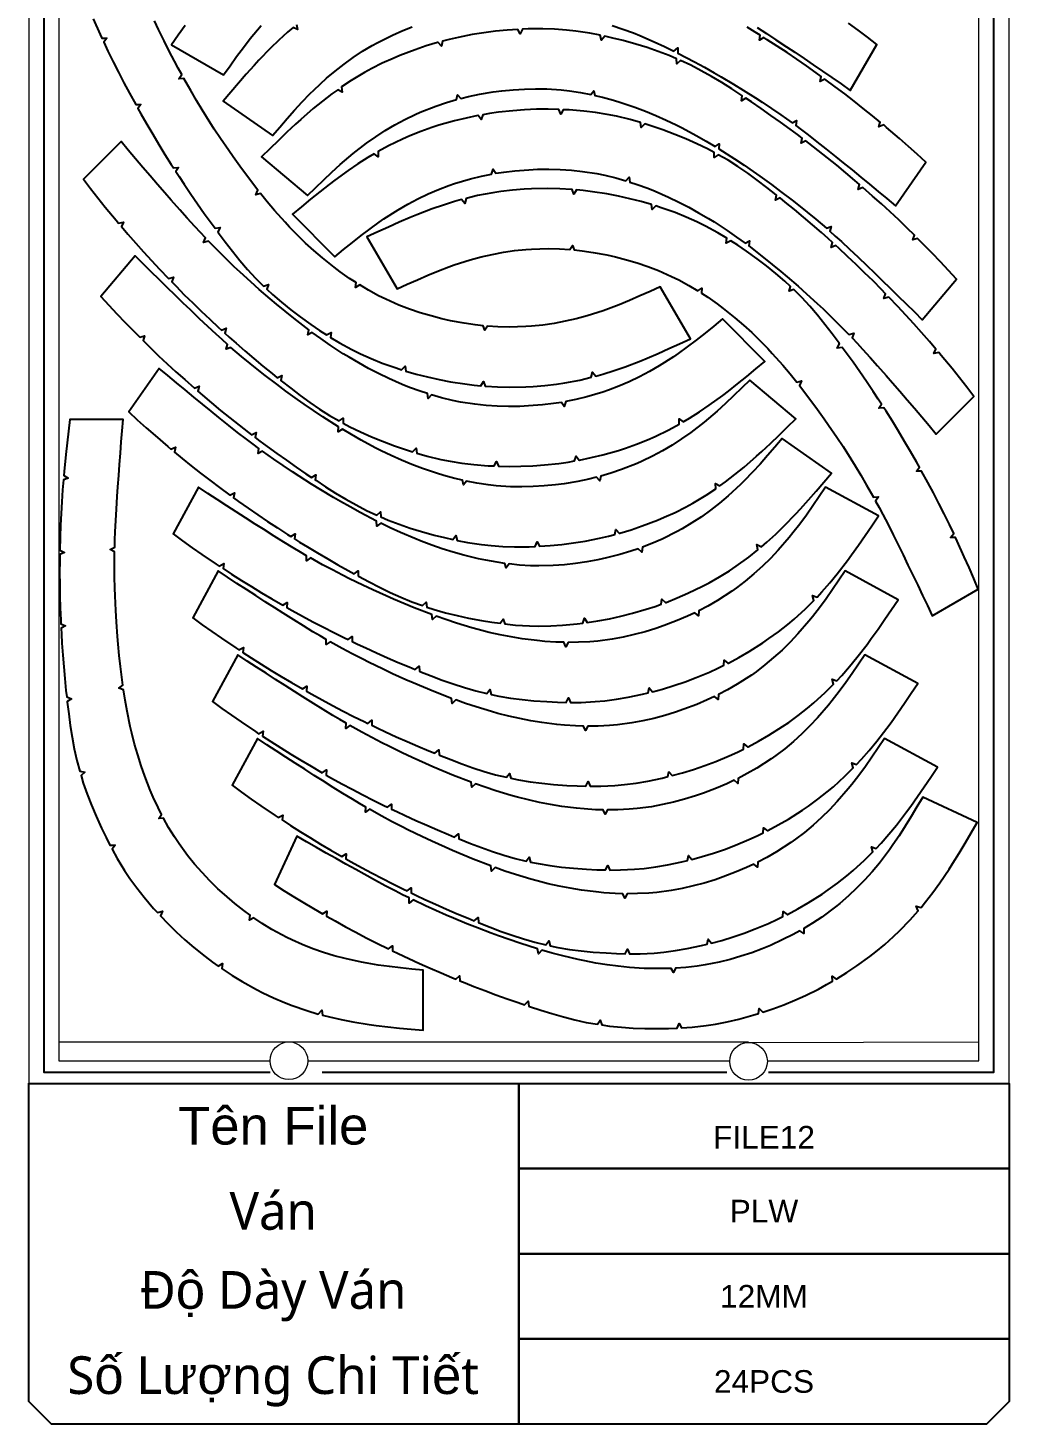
# Model space of a CAD drawing. Header units: millimetres. Extents: x -10628 to 24720, y -21829 to 4032.
# Drawn here: x 23419 to 24720, y -11150 to -9298 of the extents above; entities that cross this region are included whole.
import ezdxf
from ezdxf.enums import TextEntityAlignment as Align
from ezdxf.lldxf.tags import DXFTag

# ---------------------------------------------------------------- set-up
doc = ezdxf.new("R2010")
doc.units = ezdxf.units.MM
doc.layers.add('layer chu', color=7, linetype='Continuous', lineweight=9)
doc.layers.add('layer khung van cnc', color=7, linetype='Continuous', lineweight=25, true_color=0xfbf59b)
doc.layers.add('layer mau', color=7, linetype='Continuous')
doc.styles.add('Text Dim', font='arial.ttf')
tags = doc.linetypes.add('DATTRANHVAKEPVAN', pattern='A,32.156035,-1.521322,["DAT TRÁNH VA CHẠM KẸP VÁN",Text Dim,S=2.23494,R=0,X=0,Y=-0.877209],-47.8264', length=81.503757).pattern_tags.tags
tags[6] = DXFTag(74, 10)
tags = doc.linetypes.add('KVVIENMAY', pattern='A,46.311228,-10.280676,["KV VIỀN MÁY",Text Dim,S=10.028098,R=0,X=0,Y=-4.346144],-100.988212', length=157.580116).pattern_tags.tags
tags[6] = DXFTag(74, 10)

# ---------------------------------------------------------------- blocks, each defined once
blk = doc.blocks.new('khung van cnc')
at = {"color": 2, "linetype": 'DATTRANHVAKEPVAN', "lineweight": 5}
for p, q in [((-1453, -44.4), (-1148, -44.4)), ((-1148, -44.4), (-538.7, -44.4)), ((-539.1, -45.3), (-233, -44.4))]:
    blk.add_line(p, q, dxfattribs=at)
at = {"color": 250, "lineweight": 5}
blk.add_line((-1494.1, -99.4), (-193, -99.4), dxfattribs=at)
at = {"lineweight": 5}
blk.add_lwpolyline([(-193, -99.4), (-193, 2370.6), (-223, 2400.6), (-1463, 2400.6), (-1493, 2370.6), (-1493, -99.4)], close=True, dxfattribs=at)
at = {"color": 1, "linetype": 'KVVIENMAY'}
for points in [[(-511.9, -84.4), (-213, -84.4), (-213, 2370.6), (-228, 2385.6), (-1458, 2385.6), (-1473, 2370.6), (-1473, -84.4), (-1172.8, -84.4)], [(-1104, -84.4), (-567.2, -84.4)]]:
    blk.add_lwpolyline(points, dxfattribs=at)
at = {"lineweight": 5}
for points in [[(-513.5, -69.4), (-233, -69.4), (-233, 2370.6), (-1453, 2370.6), (-1453, -69.4), (-1173, -69.4)], [(-1123, -69.4), (-563.5, -69.4)]]:
    blk.add_lwpolyline(points, dxfattribs=at)
blk.add_lwpolyline([(-843, -551.3), (-1463, -551.3), (-1493, -521.3), (-1493, -99.4), (-843, -99.4)], close=True)
for centre in [(-1148, -69.4), (-538.5, -70.2)]:
    blk.add_circle(centre, 25, dxfattribs=at)
at = {"layer": 'layer mau'}
for points in [[(-843, -99.4), (-193, -99.4), (-193, -212.4), (-843, -212.4)], [(-843, -212.4), (-193, -212.4), (-193, -325.3), (-843, -325.3)], [(-843, -325.3), (-193, -325.3), (-193, -438.3), (-843, -438.3)], [(-843, -438.3), (-193, -438.3), (-193, -521.2), (-223, -551.2), (-843, -551.2)]]:
    blk.add_lwpolyline(points, close=True, dxfattribs=at)
at = {"color": 254, "lineweight": 5, "char_height": 50, "width": 647.53, "attachment_point": 5}
for s, insert in [('{\\fArial|b0|i0|c163|p34;Tên File}', (-1168.8, -155.9)), ('{\\fYu Gothic UI Semilight|b0|i0|c128|p34;Ván}', (-1168.8, -268.9)), ('{\\fYu Gothic UI Semilight|b0|i0|c128|p34;Đ\\fArial|b0|i0|c163|p34;ộ\\fYu Gothic UI Semilight|b0|i0|c128|p34; Dày Ván}', (-1168.8, -381.8)), ('{\\fYu Gothic UI Semilight|b0|i0|c128|p34;S\\fArial|b0|i0|c163|p34;ố\\fYu Gothic UI Semilight|b0|i0|c128|p34; L\\fArial|b0|i0|c163|p34;ượ\\fYu Gothic UI Semilight|b0|i0|c128|p34;ng Chi Ti\\fArial|b0|i0|c163|p34;ế\\fYu Gothic UI Semilight|b0|i0|c128|p34;t}', (-1168.8, -494.8))]:
    blk.add_mtext(s, dxfattribs=dict(at, insert=insert))
at = {"layer": 'layer mau'}
for tag, p in [('ÁGF', (-518, -155.9)), ('TENFILE', (-518, -268.9)), ('TENFILE', (-518, -381.8)), ('TENFILE', (-518, -494.8))]:
    blk.add_attdef(tag, text='', height=30, dxfattribs=at).set_placement(p, align=Align.MIDDLE_CENTER)

msp = doc.modelspace()

# ---------------------------------------------------------------- linework, layer by layer
for points in [[(23505.44, -9286.383), (23514.744, -9306.956), (23516.924, -9311.638), (23523.668, -9311.874), (23519.478, -9317.071), (23525.167, -9329.008), (23532.066, -9343.065), (23539.123, -9357.046), (23546.331, -9370.951), (23553.687, -9384.78), (23561.959, -9399.859), (23568.704, -9399.659), (23564.863, -9405.11), (23568.822, -9412.212), (23576.598, -9425.812), (23584.513, -9439.33), (23592.567, -9452.764), (23600.761, -9466.11), (23609.096, -9479.365), (23611.978, -9483.829), (23618.694, -9483.17), (23615.232, -9488.869), (23619.448, -9495.4), (23626.187, -9505.591), (23634.942, -9518.561), (23643.833, -9531.442), (23652.857, -9544.237), (23662.013, -9556.952), (23667.227, -9564.05), (23673.891, -9562.988), (23670.779, -9568.885), (23671.244, -9569.519), (23680.717, -9582.144), (23690.327, -9594.554), (23700.189, -9606.748), (23710.367, -9618.654), (23720.924, -9630.2), (23731.459, -9640.703), (23737.829, -9638.475), (23735.813, -9644.832), (23743.379, -9651.97), (23755.244, -9662.195), (23767.464, -9672.026), (23779.983, -9681.5), (23794.065, -9691.573), (23805.71, -9699.506), (23815.097, -9705.503), (23820.945, -9702.135), (23820.14, -9708.754), (23832.314, -9716.062), (23848.66, -9724.963), (23860.048, -9730.545), (23874.36, -9736.906), (23888.918, -9742.724), (23907.17, -9749.222), (23914.501, -9751.532), (23919.28, -9746.765), (23920.214, -9753.368), (23933.658, -9757.294), (23948.842, -9761.221), (23964.138, -9764.663), (23979.534, -9767.609), (23998.406, -9770.508), (24010.572, -9771.96), (24019.433, -9772.75), (24023.043, -9767.048), (24025.409, -9773.283), (24026.185, -9773.352), (24041.837, -9774.222), (24057.511, -9774.575), (24079.217, -9774.213), (24088.849, -9773.735), (24104.472, -9772.519), (24120.032, -9770.718), (24130.774, -9769.103), (24150.86, -9765.225), (24166.053, -9761.579), (24167.81, -9754.768), (24172.055, -9759.911), (24181.216, -9757.364), (24196.199, -9752.669), (24211.043, -9747.533), (24231.563, -9739.699), (24240.285, -9736.134), (24254.694, -9729.984), (24269.001, -9723.625), (24283.24, -9717.125), (24297.445, -9710.556), (24257.577, -9641.503), (24243.976, -9647.684), (24230.341, -9653.781), (24216.635, -9659.707), (24202.823, -9665.376), (24188.871, -9670.705), (24181.684, -9673.265), (24160.435, -9680.028), (24145.966, -9683.934), (24131.36, -9687.299), (24116.639, -9690.092), (24101.827, -9692.286), (24086.946, -9693.85), (24079.394, -9694.394), (24057.069, -9695.008), (24042.116, -9694.622), (24028.559, -9693.717), (24024.964, -9699.27), (24022.712, -9693.151), (24012.285, -9692.043), (23997.45, -9689.9), (23979.415, -9686.552), (23968.046, -9684.027), (23953.526, -9680.314), (23939.166, -9676.065), (23924.997, -9671.263), (23911.048, -9665.892), (23893.611, -9658.183), (23883.926, -9653.377), (23870.794, -9646.243), (23858.918, -9639.148), (23853.397, -9642.445), (23854.073, -9636.045), (23845.415, -9630.409), (23833.174, -9621.794), (23824.974, -9615.661), (23809.605, -9603.368), (23798.275, -9593.615), (23787.242, -9583.53), (23776.504, -9573.136), (23766.057, -9562.452), (23759.96, -9555.949), (23746.011, -9540.307), (23736.378, -9528.895), (23727.604, -9518.068), (23721.161, -9519.593), (23723.858, -9513.408), (23708.775, -9493.616), (23699.945, -9481.574), (23691.279, -9469.414), (23685.267, -9460.787), (23674.392, -9444.785), (23666.17, -9432.322), (23655.729, -9415.991), (23650.198, -9407.088), (23642.462, -9394.314), (23634.901, -9381.436), (23625.877, -9365.513), (23619.214, -9365.78), (23623.044, -9360.224), (23618.422, -9351.803), (23613.341, -9342.174), (23606.517, -9328.895), (23599.821, -9315.549), (23592.326, -9300.354), (23586.652, -9288.746)], [(23627.396, -9295.132), (23618.314, -9307.88), (23609.297, -9320.671), (23678.351, -9360.539), (23687.038, -9348.386), (23695.798, -9336.288), (23704.705, -9324.303), (23713.831, -9312.487), (23723.25, -9300.897), (23728.194, -9295.086)], [(23775.325, -9293.561), (23776.611, -9300.477), (23770.59, -9297.61), (23763.363, -9303.79), (23751.768, -9314.376), (23740.486, -9325.305), (23725.199, -9341.077), (23718.802, -9347.994), (23708.341, -9359.657), (23698.062, -9371.467), (23687.904, -9383.375), (23677.806, -9395.332), (23743.123, -9441.067), (23752.836, -9429.717), (23762.617, -9418.429), (23772.535, -9407.266), (23782.656, -9396.29), (23793.049, -9385.564), (23798.481, -9380.207), (23814.881, -9365.098), (23826.344, -9355.442), (23838.16, -9346.22), (23850.32, -9337.467), (23862.818, -9329.219), (23875.643, -9321.512), (23882.258, -9317.828), (23902.232, -9307.837), (23915.947, -9301.867), (23928.616, -9296.957)], [(24193.89, -9294.836), (24208.015, -9299.718), (24221.999, -9304.986), (24230.272, -9308.303), (24249.526, -9316.584), (24263.078, -9322.856), (24275.606, -9328.961), (24280.801, -9324.855), (24280.971, -9331.601), (24303.005, -9343.165), (24316.097, -9350.346), (24329.09, -9357.704), (24338.185, -9362.983), (24354.804, -9372.889), (24367.523, -9380.71), (24383.887, -9391.098), (24392.662, -9396.829), (24405.072, -9405.137), (24417.368, -9413.613), (24432.275, -9424.231), (24438.201, -9421.173), (24437.078, -9427.827), (24444.826, -9433.505), (24453.5, -9440.085), (24465.297, -9449.236), (24477.005, -9458.502), (24490.22, -9469.106), (24500.268, -9477.228), (24511.856, -9486.642), (24523.424, -9496.081), (24534.976, -9505.54), (24546.515, -9515.014), (24558.045, -9524.498), (24569.31, -9534.15), (24609.785, -9476.347), (24598.357, -9465.762), (24586.641, -9455.373), (24574.869, -9445.048), (24557.743, -9430.335), (24553.788, -9427.012), (24547.576, -9429.648), (24549.178, -9423.167), (24538.977, -9414.754), (24526.783, -9404.929), (24514.48, -9395.24), (24502.07, -9385.685), (24489.559, -9376.26), (24475.689, -9366.089), (24469.661, -9369.122), (24470.838, -9362.558), (24464.248, -9357.794), (24451.453, -9348.755), (24438.567, -9339.848), (24425.59, -9331.077), (24412.523, -9322.445), (24399.368, -9313.954), (24394.87, -9311.126), (24389.061, -9314.562), (24389.79, -9307.933), (24383.209, -9303.797), (24372.795, -9297.408)], [(24385.939, -9297.648), (24398.489, -9305.736), (24410.96, -9313.945), (24425.049, -9323.358), (24435.766, -9330.573), (24448.131, -9338.942), (24460.478, -9347.337), (24472.81, -9355.753), (24485.131, -9364.185), (24497.444, -9372.627), (24509.507, -9381.261), (24544.789, -9320.15), (24532.483, -9310.602), (24519.906, -9301.274), (24507.279, -9292.014)]]:
    msp.add_lwpolyline(points)
for points in [[(23977.384, -9313.627), (23968.787, -9315.916), (23967.345, -9322.508), (23962.989, -9317.46), (23962.236, -9317.66), (23947.23, -9322.195), (23932.381, -9327.224), (23912.108, -9334.988), (23903.22, -9338.732), (23888.955, -9345.219), (23874.95, -9352.232), (23865.408, -9357.423), (23847.86, -9367.938), (23834.83, -9376.56), (23835.508, -9383.562), (23829.761, -9380.181), (23822.023, -9385.707), (23809.549, -9395.243), (23797.357, -9405.147), (23780.754, -9419.527), (23773.778, -9425.86), (23762.341, -9436.567), (23751.072, -9447.436), (23739.914, -9458.413), (23728.813, -9469.445), (23789.894, -9520.698), (23800.56, -9510.237), (23811.288, -9499.845), (23822.141, -9489.589), (23833.18, -9479.537), (23844.469, -9469.758), (23850.346, -9464.894), (23868.001, -9451.272), (23880.262, -9442.652), (23892.836, -9434.495), (23905.714, -9426.836), (23918.882, -9419.708), (23932.33, -9413.148), (23939.241, -9410.055), (23960.01, -9401.842), (23974.193, -9397.09), (23987.242, -9393.304), (23988.721, -9386.856), (23992.93, -9391.836), (24003.107, -9389.311), (24017.781, -9386.251), (24035.873, -9383.229), (24047.421, -9381.713), (24062.335, -9380.236), (24077.281, -9379.318), (24092.238, -9378.984), (24107.184, -9379.26), (24126.205, -9380.54), (24136.95, -9381.744), (24151.73, -9383.957), (24165.316, -9386.562), (24169.377, -9381.575), (24170.931, -9387.82), (24180.994, -9390.155), (24195.443, -9394.064), (24205.246, -9397.023), (24223.892, -9403.318), (24237.875, -9408.607), (24251.692, -9414.31), (24265.338, -9420.406), (24278.809, -9426.871), (24286.762, -9430.897), (24305.22, -9440.825), (24318.174, -9448.254), (24330.122, -9455.427), (24335.655, -9451.79), (24335.237, -9458.526), (24356.179, -9471.965), (24368.595, -9480.261), (24380.898, -9488.723), (24389.498, -9494.774), (24405.19, -9506.091), (24417.179, -9514.991), (24432.575, -9526.766), (24440.818, -9533.24), (24452.457, -9542.597), (24463.967, -9552.113), (24477.892, -9563.989), (24484.062, -9561.46), (24482.363, -9567.991), (24489.586, -9574.323), (24497.654, -9581.633), (24508.609, -9591.778), (24519.465, -9602.028), (24531.705, -9613.744), (24541.007, -9622.711), (24551.731, -9633.1), (24562.432, -9643.511), (24573.115, -9653.941), (24583.785, -9664.384), (24594.445, -9674.837), (24604.825, -9685.434), (24650.184, -9631.378), (24639.722, -9619.838), (24628.956, -9608.467), (24618.129, -9597.156), (24602.35, -9581.006), (24598.7, -9577.351), (24592.282, -9579.436), (24594.443, -9573.119), (24585.013, -9563.848), (24573.723, -9552.998), (24562.31, -9542.274), (24550.781, -9531.673), (24539.139, -9521.194), (24526.208, -9509.853), (24519.939, -9512.349), (24521.683, -9505.913), (24515.534, -9500.593), (24503.575, -9490.473), (24491.514, -9480.476), (24479.351, -9470.608), (24467.086, -9460.869), (24454.721, -9451.264), (24450.487, -9448.055), (24444.401, -9450.972), (24445.704, -9444.432), (24439.509, -9439.737), (24429.691, -9432.465), (24417.028, -9423.272), (24404.268, -9414.209), (24391.411, -9405.272), (24378.459, -9396.455), (24371.132, -9391.568), (24365.233, -9394.846), (24366.141, -9388.239), (24365.486, -9387.803), (24352.267, -9379.179), (24338.992, -9370.805), (24325.554, -9362.719), (24311.918, -9355.012), (24298.049, -9347.773), (24284.557, -9341.507), (24279.333, -9345.779), (24279.053, -9339.116), (24269.502, -9334.996), (24254.855, -9329.446), (24240.01, -9324.387), (24225.005, -9319.766), (24208.327, -9315.117), (24194.672, -9311.646), (24183.8, -9309.221), (24179.457, -9314.386), (24177.949, -9307.89), (24164.009, -9305.187), (24145.605, -9302.413), (24132.995, -9301.063), (24117.37, -9299.981), (24101.7, -9299.493), (24082.327, -9299.629), (24074.648, -9299.966), (24071.787, -9306.079), (24068.652, -9300.194), (24054.676, -9301.103), (24039.064, -9302.606), (24023.513, -9304.603), (24008.038, -9307.1), (23989.312, -9310.831)], [(24030.896, -9411.839), (24022.133, -9413.37), (24020.122, -9419.811), (24016.222, -9414.402), (24015.455, -9414.536), (24000.111, -9417.746), (23984.88, -9421.462), (23964.008, -9427.43), (23954.827, -9430.384), (23940.051, -9435.603), (23925.488, -9441.369), (23915.53, -9445.709), (23897.132, -9454.654), (23883.4, -9462.108), (23883.466, -9469.142), (23878.035, -9465.273), (23869.845, -9470.104), (23856.587, -9478.517), (23843.579, -9487.32), (23825.785, -9500.198), (23818.284, -9505.899), (23805.957, -9515.569), (23793.784, -9525.414), (23781.712, -9535.377), (23769.691, -9545.399), (23826.073, -9601.781), (23837.61, -9592.29), (23849.203, -9582.872), (23860.908, -9573.601), (23872.782, -9564.55), (23884.88, -9555.792), (23891.159, -9551.458), (23909.934, -9539.427), (23922.899, -9531.908), (23936.136, -9524.878), (23949.632, -9518.37), (23963.372, -9512.418), (23977.341, -9507.055), (23984.495, -9504.575), (24005.9, -9498.204), (24020.444, -9494.706), (24033.773, -9492.071), (24035.808, -9485.777), (24039.567, -9491.105), (24049.926, -9489.476), (24064.81, -9487.707), (24083.097, -9486.273), (24094.733, -9485.77), (24109.719, -9485.598), (24124.689, -9485.986), (24139.618, -9486.957), (24154.482, -9488.535), (24173.32, -9491.468), (24183.919, -9493.603), (24198.45, -9497.096), (24211.757, -9500.876), (24216.237, -9496.261), (24217.241, -9502.619), (24227.062, -9505.821), (24241.115, -9510.975), (24250.624, -9514.777), (24268.65, -9522.673), (24282.119, -9529.161), (24295.386, -9536.046), (24308.448, -9543.308), (24321.305, -9550.923), (24328.876, -9555.627), (24346.399, -9567.126), (24358.657, -9575.656), (24369.934, -9583.843), (24375.763, -9580.702), (24374.759, -9587.375), (24394.451, -9602.589), (24406.096, -9611.935), (24417.615, -9621.437), (24425.655, -9628.215), (24440.301, -9640.856), (24451.468, -9650.767), (24465.78, -9663.839), (24473.427, -9671.007), (24484.206, -9681.343), (24494.842, -9691.826), (24507.68, -9704.871), (24514.047, -9702.889), (24511.785, -9709.246), (24518.429, -9716.184), (24525.829, -9724.17), (24535.858, -9735.231), (24545.779, -9746.388), (24556.952, -9759.126), (24565.436, -9768.87), (24575.214, -9780.153), (24584.967, -9791.458), (24594.701, -9802.779), (24604.419, -9814.112), (24614.128, -9825.454), (24623.545, -9836.916), (24673.442, -9787.019), (24664.027, -9774.611), (24654.292, -9762.345), (24644.493, -9750.133), (24630.181, -9732.669), (24626.864, -9728.71), (24620.288, -9730.228), (24622.991, -9724.123), (24614.406, -9714.066), (24604.104, -9702.274), (24593.669, -9690.596), (24583.108, -9679.03), (24572.423, -9667.576), (24560.53, -9655.151), (24554.067, -9657.091), (24556.366, -9650.832), (24550.704, -9644.996), (24539.673, -9633.872), (24528.529, -9622.863), (24517.272, -9611.971), (24505.903, -9601.201), (24494.422, -9590.555), (24490.483, -9586.989), (24484.166, -9589.364), (24486.035, -9582.963), (24480.272, -9577.746), (24471.126, -9569.646), (24459.312, -9559.384), (24447.39, -9549.243), (24435.361, -9539.22), (24423.227, -9529.308), (24416.354, -9523.801), (24410.192, -9526.552), (24411.671, -9520.049), (24411.058, -9519.558), (24398.64, -9509.815), (24386.146, -9500.315), (24373.464, -9491.089), (24360.551, -9482.223), (24347.366, -9473.802), (24334.471, -9466.385), (24328.894, -9470.185), (24329.197, -9463.523), (24320.041, -9458.586), (24305.933, -9451.781), (24291.585, -9445.447), (24277.041, -9439.536), (24260.832, -9433.451), (24247.531, -9428.803), (24236.911, -9425.439), (24232.134, -9430.206), (24231.199, -9423.604), (24217.548, -9419.697), (24199.455, -9415.329), (24187.01, -9412.885), (24171.54, -9410.445), (24155.972, -9408.593), (24136.66, -9407.04), (24128.981, -9406.707), (24125.598, -9412.547), (24122.988, -9406.411), (24108.986, -9406.099), (24093.303, -9406.236), (24077.637, -9406.869), (24062.003, -9408.009), (24043.023, -9410.093)], [(24135.179, -9874.105), (24143.943, -9872.574), (24145.954, -9866.133), (24149.853, -9871.542), (24150.62, -9871.408), (24165.965, -9868.198), (24181.195, -9864.482), (24202.068, -9858.515), (24211.248, -9855.56), (24226.024, -9850.341), (24240.588, -9844.575), (24250.546, -9840.235), (24268.943, -9831.29), (24282.675, -9823.836), (24282.61, -9816.802), (24288.041, -9820.671), (24296.231, -9815.84), (24309.488, -9807.428), (24322.497, -9798.624), (24340.29, -9785.746), (24347.792, -9780.045), (24360.118, -9770.376), (24372.292, -9760.53), (24384.364, -9750.567), (24396.384, -9740.545), (24340.002, -9684.163), (24328.465, -9693.654), (24316.872, -9703.072), (24305.167, -9712.343), (24293.294, -9721.395), (24281.196, -9730.153), (24274.917, -9734.486), (24256.142, -9746.518), (24243.177, -9754.036), (24229.939, -9761.066), (24216.443, -9767.574), (24202.704, -9773.527), (24188.735, -9778.89), (24181.58, -9781.369), (24160.175, -9787.74), (24145.631, -9791.238), (24132.303, -9793.873), (24130.267, -9800.167), (24126.508, -9794.839), (24116.15, -9796.468), (24101.265, -9798.237), (24082.978, -9799.671), (24071.343, -9800.174), (24056.357, -9800.346), (24041.387, -9799.958), (24026.458, -9798.987), (24011.593, -9797.41), (23992.756, -9794.476), (23982.157, -9792.341), (23967.626, -9788.848), (23954.319, -9785.069), (23949.839, -9789.683), (23948.835, -9783.326), (23939.013, -9780.123), (23924.96, -9774.969), (23915.452, -9771.167), (23897.426, -9763.272), (23883.957, -9756.783), (23870.69, -9749.898), (23857.627, -9742.637), (23844.771, -9735.021), (23837.199, -9730.318), (23819.676, -9718.819), (23807.419, -9710.289), (23796.141, -9702.102), (23790.313, -9705.242), (23791.317, -9698.569), (23771.625, -9683.356), (23759.979, -9674.01), (23748.461, -9664.507), (23740.421, -9657.73), (23725.775, -9645.088), (23714.607, -9635.178), (23700.296, -9622.105), (23692.649, -9614.937), (23681.87, -9604.601), (23671.233, -9594.118), (23658.396, -9581.074), (23652.029, -9583.056), (23654.291, -9576.698), (23647.647, -9569.76), (23640.247, -9561.774), (23630.218, -9550.714), (23620.296, -9539.556), (23609.124, -9526.818), (23600.639, -9517.075), (23590.861, -9505.791), (23581.108, -9494.486), (23571.375, -9483.165), (23561.656, -9471.832), (23551.947, -9460.49), (23542.53, -9449.028), (23492.633, -9498.925), (23502.049, -9511.333), (23511.783, -9523.599), (23521.583, -9535.811), (23535.894, -9553.275), (23539.212, -9557.234), (23545.787, -9555.716), (23543.084, -9561.821), (23551.67, -9571.878), (23561.972, -9583.671), (23572.406, -9595.349), (23582.968, -9606.914), (23593.652, -9618.368), (23605.545, -9630.793), (23612.008, -9628.853), (23609.709, -9635.113), (23615.372, -9640.948), (23626.403, -9652.072), (23637.547, -9663.082), (23648.803, -9673.973), (23660.173, -9684.743), (23671.654, -9695.39), (23675.593, -9698.955), (23681.909, -9696.58), (23680.041, -9702.982), (23685.804, -9708.198), (23694.95, -9716.298), (23706.763, -9726.561), (23718.685, -9736.701), (23730.714, -9746.725), (23742.849, -9756.636), (23749.722, -9762.143), (23755.884, -9759.393), (23754.404, -9765.895), (23755.018, -9766.387), (23767.436, -9776.129), (23779.93, -9785.629), (23792.612, -9794.855), (23805.525, -9803.721), (23818.71, -9812.142), (23831.605, -9819.56), (23837.181, -9815.759), (23836.879, -9822.421), (23846.034, -9827.358), (23860.142, -9834.164), (23874.49, -9840.497), (23889.035, -9846.408), (23905.244, -9852.493), (23918.545, -9857.142), (23929.165, -9860.505), (23933.941, -9855.738), (23934.877, -9862.34), (23948.528, -9866.248), (23966.621, -9870.615), (23979.065, -9873.059), (23994.536, -9875.499), (24010.104, -9877.351), (24029.415, -9878.904), (24037.094, -9879.237), (24040.477, -9873.397), (24043.088, -9879.533), (24057.09, -9879.846), (24072.772, -9879.708), (24088.439, -9879.075), (24104.072, -9877.936), (24123.052, -9875.851)], [(24155.503, -9513.984), (24146.642, -9513.194), (24143.033, -9518.896), (24140.666, -9512.662), (24139.89, -9512.593), (24124.238, -9511.722), (24108.565, -9511.369), (24086.859, -9511.731), (24077.227, -9512.209), (24061.603, -9513.426), (24046.044, -9515.226), (24035.302, -9516.841), (24015.216, -9520.719), (24000.023, -9524.365), (23998.265, -9531.177), (23994.021, -9526.034), (23984.859, -9528.58), (23969.876, -9533.275), (23955.033, -9538.412), (23934.512, -9546.246), (23925.791, -9549.811), (23911.382, -9555.96), (23897.075, -9562.32), (23882.836, -9568.819), (23868.631, -9575.388), (23908.499, -9644.442), (23922.099, -9638.26), (23935.735, -9632.163), (23949.441, -9626.238), (23963.252, -9620.568), (23977.205, -9615.239), (23984.391, -9612.679), (24005.641, -9605.917), (24020.11, -9602.01), (24034.716, -9598.646), (24049.436, -9595.852), (24064.248, -9593.659), (24079.129, -9592.094), (24086.682, -9591.551), (24109.006, -9590.936), (24123.96, -9591.322), (24137.516, -9592.227), (24141.112, -9586.674), (24143.363, -9592.793), (24153.791, -9593.901), (24168.626, -9596.044), (24186.661, -9599.392), (24198.03, -9601.918), (24212.55, -9605.631), (24226.909, -9609.88), (24241.079, -9614.681), (24255.028, -9620.052), (24272.465, -9627.762), (24282.15, -9632.567), (24295.281, -9639.702), (24307.157, -9646.797), (24312.679, -9643.499), (24312.003, -9649.9), (24320.661, -9655.535), (24332.901, -9664.151), (24341.101, -9670.284), (24356.47, -9682.576), (24367.801, -9692.329), (24378.833, -9702.414), (24389.571, -9712.809), (24400.019, -9723.492), (24406.115, -9729.995), (24420.065, -9745.637), (24429.697, -9757.049), (24438.471, -9767.876), (24444.914, -9766.351), (24442.217, -9772.537), (24457.3, -9792.329), (24466.13, -9804.37), (24474.797, -9816.53), (24480.809, -9825.158), (24491.684, -9841.159), (24499.906, -9853.622), (24510.346, -9869.953), (24515.877, -9878.856), (24523.614, -9891.63), (24531.175, -9904.508), (24540.199, -9920.431), (24546.862, -9920.165), (24543.031, -9925.72), (24547.654, -9934.141), (24552.734, -9943.77), (24559.559, -9957.05), (24566.255, -9970.395), (24573.75, -9985.591), (24579.423, -9997.198), (24585.947, -10010.628), (24592.443, -10024.071), (24598.914, -10037.526), (24605.368, -10050.989), (24611.811, -10064.457), (24617.94, -10077.966), (24679.052, -10042.683), (24673.168, -10028.261), (24666.94, -10013.894), (24660.635, -9999.561), (24651.331, -9978.988), (24649.152, -9974.306), (24642.407, -9974.07), (24646.598, -9968.873), (24640.908, -9956.936), (24634.009, -9942.879), (24626.953, -9928.898), (24619.745, -9914.993), (24612.389, -9901.164), (24604.117, -9886.085), (24597.372, -9886.286), (24601.213, -9880.835), (24597.253, -9873.732), (24589.478, -9860.132), (24581.563, -9846.614), (24573.508, -9833.18), (24565.314, -9819.834), (24556.98, -9806.579), (24554.098, -9802.116), (24547.382, -9802.775), (24550.843, -9797.075), (24546.627, -9790.545), (24539.889, -9780.354), (24531.134, -9767.383), (24522.243, -9754.503), (24513.218, -9741.707), (24504.063, -9728.993), (24498.849, -9721.895), (24492.185, -9722.957), (24495.297, -9717.059), (24494.831, -9716.425), (24485.358, -9703.8), (24475.749, -9691.39), (24465.887, -9679.196), (24455.709, -9667.29), (24445.152, -9655.744), (24434.616, -9645.242), (24428.246, -9647.469), (24430.263, -9641.113), (24422.697, -9633.974), (24410.831, -9623.749), (24398.611, -9613.918), (24386.092, -9604.444), (24372.01, -9594.371), (24360.366, -9586.439), (24350.978, -9580.441), (24345.131, -9583.809), (24345.936, -9577.19), (24333.761, -9569.883), (24317.415, -9560.981), (24306.027, -9555.399), (24291.715, -9549.039), (24277.157, -9543.221), (24258.906, -9536.722), (24251.574, -9534.413), (24246.795, -9539.179), (24245.862, -9532.576), (24232.418, -9528.65), (24217.234, -9524.724), (24201.938, -9521.281), (24186.542, -9518.335), (24167.669, -9515.436)], [(24188.692, -9972.317), (24197.289, -9970.028), (24198.73, -9963.436), (24203.087, -9968.485), (24203.839, -9968.284), (24218.845, -9963.749), (24233.694, -9958.72), (24253.967, -9950.956), (24262.855, -9947.212), (24277.12, -9940.726), (24291.126, -9933.712), (24300.667, -9928.521), (24318.216, -9918.006), (24331.245, -9909.384), (24330.567, -9902.382), (24336.315, -9905.763), (24344.053, -9900.237), (24356.527, -9890.701), (24368.718, -9880.797), (24385.322, -9866.417), (24392.298, -9860.084), (24403.735, -9849.377), (24415.004, -9838.508), (24426.161, -9827.531), (24437.263, -9816.5), (24376.181, -9765.246), (24365.515, -9775.707), (24354.787, -9786.099), (24343.935, -9796.355), (24332.895, -9806.407), (24321.607, -9816.186), (24315.729, -9821.05), (24298.074, -9834.672), (24285.814, -9843.292), (24273.239, -9851.449), (24260.362, -9859.109), (24247.193, -9866.236), (24233.745, -9872.796), (24226.834, -9875.889), (24206.066, -9884.102), (24191.882, -9888.854), (24178.834, -9892.641), (24177.354, -9899.088), (24173.146, -9894.108), (24162.968, -9896.634), (24148.295, -9899.694), (24130.203, -9902.715), (24118.655, -9904.231), (24103.741, -9905.708), (24088.794, -9906.627), (24073.837, -9906.961), (24058.892, -9906.684), (24039.87, -9905.404), (24029.126, -9904.201), (24014.346, -9901.988), (24000.76, -9899.382), (23996.699, -9904.37), (23995.145, -9898.124), (23985.082, -9895.789), (23970.633, -9891.88), (23960.829, -9888.921), (23942.183, -9882.627), (23928.2, -9877.337), (23914.384, -9871.634), (23900.738, -9865.539), (23887.267, -9859.073), (23879.314, -9855.047), (23860.856, -9845.119), (23847.901, -9837.69), (23835.953, -9830.517), (23830.42, -9834.154), (23830.839, -9827.419), (23809.896, -9813.979), (23797.48, -9805.684), (23785.178, -9797.221), (23776.577, -9791.17), (23760.885, -9779.853), (23748.897, -9770.954), (23733.5, -9759.178), (23725.258, -9752.704), (23713.619, -9743.347), (23702.109, -9733.831), (23688.184, -9721.955), (23682.014, -9724.484), (23683.713, -9717.953), (23676.489, -9711.621), (23668.421, -9704.311), (23657.467, -9694.166), (23646.61, -9683.916), (23634.37, -9672.2), (23625.069, -9663.233), (23614.345, -9652.845), (23603.643, -9642.433), (23592.96, -9632.004), (23582.291, -9621.56), (23571.631, -9611.108), (23561.25, -9600.51), (23515.892, -9654.566), (23526.353, -9666.106), (23537.12, -9677.477), (23547.946, -9688.789), (23563.725, -9704.939), (23567.375, -9708.593), (23573.793, -9706.508), (23571.633, -9712.825), (23581.062, -9722.096), (23592.353, -9732.946), (23603.765, -9743.67), (23615.295, -9754.271), (23626.937, -9764.75), (23639.867, -9776.091), (23646.137, -9773.595), (23644.392, -9780.031), (23650.542, -9785.352), (23662.5, -9795.472), (23674.561, -9805.468), (23686.724, -9815.337), (23698.989, -9825.075), (23711.354, -9834.68), (23715.589, -9837.889), (23721.674, -9834.973), (23720.371, -9841.512), (23726.567, -9846.207), (23736.384, -9853.479), (23749.047, -9862.673), (23761.807, -9871.735), (23774.664, -9880.672), (23787.616, -9889.489), (23794.943, -9894.376), (23800.842, -9891.099), (23799.935, -9897.705), (23800.589, -9898.141), (23813.809, -9906.765), (23827.083, -9915.14), (23840.521, -9923.225), (23854.157, -9930.932), (23868.027, -9938.172), (23881.519, -9944.437), (23886.743, -9940.165), (23887.022, -9946.828), (23896.573, -9950.948), (23911.221, -9956.498), (23926.066, -9961.557), (23941.07, -9966.178), (23957.748, -9970.827), (23971.403, -9974.299), (23982.276, -9976.724), (23986.619, -9971.559), (23988.127, -9978.054), (24002.066, -9980.757), (24020.471, -9983.531), (24033.081, -9984.881), (24048.705, -9985.963), (24064.375, -9986.451), (24083.749, -9986.316), (24091.428, -9985.978), (24094.289, -9979.865), (24097.424, -9985.75), (24111.4, -9984.841), (24127.011, -9983.338), (24142.562, -9981.341), (24158.037, -9978.844), (24176.763, -9975.113)], [(24250.561, -10065.491), (24258.925, -10062.462), (24259.787, -10055.769), (24264.567, -10060.419), (24265.299, -10060.153), (24279.853, -10054.328), (24294.207, -10048.023), (24313.726, -10038.522), (24322.254, -10034.018), (24335.899, -10026.313), (24349.24, -10018.106), (24358.293, -10012.102), (24374.858, -10000.098), (24387.087, -9990.373), (24385.801, -9983.457), (24391.822, -9986.325), (24399.048, -9980.145), (24410.644, -9969.558), (24421.926, -9958.629), (24437.212, -9942.857), (24443.61, -9935.94), (24454.07, -9924.277), (24464.349, -9912.467), (24474.507, -9900.559), (24484.605, -9888.602), (24419.289, -9842.867), (24409.576, -9854.218), (24399.794, -9865.506), (24389.877, -9876.669), (24379.755, -9887.644), (24369.362, -9898.37), (24363.931, -9903.728), (24347.53, -9918.837), (24336.068, -9928.492), (24324.252, -9937.714), (24312.091, -9946.467), (24299.594, -9954.715), (24286.769, -9962.422), (24280.154, -9966.106), (24260.18, -9976.098), (24246.465, -9982.068), (24233.796, -9986.977), (24232.884, -9993.529), (24228.257, -9988.935), (24218.339, -9992.338), (24203.988, -9996.665), (24186.228, -10001.252), (24174.856, -10003.768), (24160.128, -10006.539), (24145.318, -10008.757), (24130.447, -10010.394), (24115.535, -10011.421), (24096.474, -10011.803), (24085.665, -10011.541), (24070.748, -10010.625), (24056.987, -10009.213), (24053.376, -10014.536), (24051.284, -10008.449), (24041.056, -10007), (24026.321, -10004.365), (24016.297, -10002.272), (23997.173, -9997.627), (23982.782, -9993.576), (23968.522, -9989.099), (23954.396, -9984.216), (23940.413, -9978.949), (23932.139, -9975.632), (23912.886, -9967.35), (23899.333, -9961.078), (23886.806, -9954.974), (23881.611, -9959.079), (23881.441, -9952.333), (23859.406, -9940.77), (23846.315, -9933.588), (23833.322, -9926.23), (23824.227, -9920.952), (23807.608, -9911.045), (23794.889, -9903.225), (23778.525, -9892.836), (23769.75, -9887.105), (23757.339, -9878.798), (23745.044, -9870.321), (23730.137, -9859.704), (23724.211, -9862.761), (23725.334, -9856.107), (23717.586, -9850.429), (23708.912, -9843.849), (23697.115, -9834.698), (23685.406, -9825.433), (23672.192, -9814.829), (23662.144, -9806.706), (23650.555, -9797.292), (23638.987, -9787.853), (23627.436, -9778.394), (23615.897, -9768.92), (23604.366, -9759.437), (23593.102, -9749.784), (23552.627, -9807.588), (23564.055, -9818.172), (23575.771, -9828.561), (23587.542, -9838.886), (23604.669, -9853.6), (23608.623, -9856.922), (23614.835, -9854.286), (23613.234, -9860.767), (23623.435, -9869.181), (23635.629, -9879.005), (23647.932, -9888.694), (23660.342, -9898.249), (23672.853, -9907.674), (23686.722, -9917.845), (23692.751, -9914.812), (23691.573, -9921.376), (23698.163, -9926.14), (23710.958, -9935.179), (23723.845, -9944.086), (23736.822, -9952.857), (23749.888, -9961.49), (23763.044, -9969.981), (23767.542, -9972.808), (23773.35, -9969.372), (23772.622, -9976.001), (23779.203, -9980.138), (23789.617, -9986.526), (23803.033, -9994.581), (23816.535, -10002.498), (23830.121, -10010.28), (23843.792, -10017.934), (23851.517, -10022.164), (23857.108, -10018.385), (23856.78, -10025.045), (23857.47, -10025.423), (23871.391, -10032.862), (23885.345, -10040.048), (23899.436, -10046.931), (23913.692, -10053.42), (23928.14, -10059.423), (23942.127, -10064.489), (23946.959, -10059.778), (23947.817, -10066.391), (23957.691, -10069.664), (23972.767, -10073.916), (23987.997, -10077.662), (24003.346, -10080.957), (24020.366, -10084.135), (24034.272, -10086.403), (24045.314, -10087.871), (24049.191, -10082.347), (24051.259, -10088.687), (24065.381, -10090.164), (24083.957, -10091.324), (24096.637, -10091.57), (24112.296, -10091.286), (24127.949, -10090.406), (24147.237, -10088.583), (24154.857, -10087.577), (24157.174, -10081.238), (24160.811, -10086.828), (24174.655, -10084.704), (24190.075, -10081.846), (24205.393, -10078.502), (24220.592, -10074.665), (24238.921, -10069.316)], [(23663.825, -10537.312), (23671.104, -10542.426), (23677.081, -10539.293), (23676.013, -10545.876), (23676.65, -10546.324), (23689.77, -10554.904), (23703.167, -10563.046), (23722.146, -10573.585), (23730.727, -10577.987), (23744.866, -10584.746), (23759.241, -10590.966), (23769.351, -10594.939), (23788.685, -10601.623), (23803.665, -10606.062), (23808.593, -10601.042), (23809.698, -10607.618), (23818.905, -10609.993), (23834.228, -10613.419), (23849.651, -10616.392), (23871.339, -10619.868), (23880.675, -10621.141), (23896.229, -10623.02), (23911.798, -10624.666), (23927.379, -10626.157), (23942.966, -10627.571), (23942.966, -10547.835), (23928.097, -10546.388), (23913.24, -10544.85), (23898.407, -10543.129), (23883.611, -10541.133), (23868.864, -10538.772), (23861.36, -10537.396), (23839.576, -10532.627), (23825.092, -10528.776), (23810.761, -10524.387), (23796.616, -10519.446), (23782.691, -10513.939), (23769.022, -10507.854), (23762.21, -10504.548), (23742.569, -10493.918), (23729.812, -10486.107), (23718.524, -10478.545), (23712.634, -10481.556), (23713.743, -10475.131), (23705.267, -10468.958), (23693.49, -10459.685), (23679.546, -10447.768), (23670.962, -10439.896), (23660.245, -10429.42), (23649.933, -10418.561), (23640.063, -10407.318), (23630.668, -10395.692), (23619.422, -10380.297), (23613.438, -10371.293), (23605.632, -10358.548), (23598.895, -10346.466), (23592.464, -10346.561), (23596.25, -10341.356), (23591.57, -10332.146), (23585.277, -10318.565), (23581.242, -10309.153), (23574.079, -10290.824), (23569.143, -10276.712), (23564.63, -10262.462), (23560.528, -10248.091), (23556.822, -10233.615), (23554.794, -10224.935), (23550.535, -10204.414), (23547.899, -10189.715), (23545.714, -10175.951), (23539.371, -10174.051), (23544.8, -10170.042), (23541.633, -10145.36), (23540.007, -10130.517), (23538.582, -10115.653), (23537.689, -10105.175), (23536.272, -10085.88), (23535.383, -10070.976), (23534.507, -10051.612), (23534.168, -10041.137), (23533.855, -10026.206), (23533.746, -10011.272), (23533.893, -9992.971), (23527.989, -9989.87), (23534.084, -9986.974), (23534.291, -9977.37), (23534.706, -9966.491), (23535.435, -9951.578), (23536.309, -9936.673), (23537.416, -9919.766), (23538.307, -9906.876), (23539.371, -9891.984), (23540.468, -9877.094), (23541.591, -9862.206), (23542.733, -9847.32), (23543.888, -9832.435), (23545.333, -9817.671), (23474.768, -9817.671), (23472.652, -9833.103), (23470.863, -9848.659), (23469.156, -9864.224), (23466.927, -9886.692), (23466.474, -9891.837), (23472.196, -9895.414), (23465.969, -9897.819), (23464.928, -9911.002), (23463.874, -9926.625), (23462.995, -9942.261), (23462.285, -9957.907), (23461.741, -9973.561), (23461.364, -9990.756), (23467.306, -9993.955), (23461.255, -9996.755), (23461.132, -10004.886), (23461.066, -10020.552), (23461.162, -10036.217), (23461.42, -10051.878), (23461.843, -10067.533), (23462.434, -10083.179), (23462.698, -10088.485), (23468.843, -10091.273), (23462.996, -10094.478), (23463.382, -10102.242), (23464.122, -10114.437), (23465.219, -10130.047), (23466.478, -10145.647), (23467.896, -10161.24), (23469.468, -10176.83), (23470.434, -10185.583), (23476.736, -10187.996), (23471.092, -10191.547), (23471.179, -10192.329), (23473.07, -10207.999), (23475.187, -10223.551), (23477.631, -10239.042), (23480.492, -10254.442), (23483.862, -10269.72), (23487.735, -10284.083), (23494.365, -10285.339), (23489.441, -10289.836), (23492.423, -10299.801), (23497.587, -10314.589), (23503.254, -10329.213), (23509.359, -10343.677), (23516.518, -10359.441), (23522.636, -10372.133), (23527.767, -10382.021), (23534.515, -10382.028), (23530.508, -10387.358), (23537.398, -10399.774), (23547.103, -10415.656), (23554.175, -10426.183), (23563.389, -10438.848), (23573.088, -10451.165), (23585.645, -10465.919), (23590.839, -10471.585), (23597.361, -10469.847), (23594.868, -10476.032), (23604.548, -10486.154), (23615.734, -10497.146), (23627.26, -10507.776), (23639.12, -10518.025), (23654.015, -10529.972)], [(24333.978, -10147.495), (24341.951, -10143.548), (24342.058, -10136.801), (24347.328, -10140.887), (24348.026, -10140.541), (24361.836, -10133.123), (24375.394, -10125.251), (24393.727, -10113.624), (24401.697, -10108.194), (24414.394, -10099.009), (24426.732, -10089.36), (24435.056, -10082.381), (24450.173, -10068.598), (24461.236, -10057.565), (24459.184, -10050.836), (24465.488, -10053.012), (24471.977, -10046.062), (24482.314, -10034.243), (24492.302, -10022.12), (24505.727, -10004.736), (24511.31, -9997.146), (24520.399, -9984.385), (24529.291, -9971.499), (24538.052, -9958.528), (24546.748, -9945.516), (24476.722, -9907.381), (24468.34, -9919.748), (24459.884, -9932.06), (24451.279, -9944.263), (24442.45, -9956.302), (24433.323, -9968.124), (24428.526, -9974.057), (24413.919, -9990.907), (24403.61, -10001.785), (24392.901, -10012.272), (24381.797, -10022.331), (24370.301, -10031.926), (24358.42, -10041.02), (24352.258, -10045.422), (24333.529, -10057.587), (24320.568, -10065.055), (24308.529, -10071.352), (24308.356, -10077.964), (24303.244, -10073.917), (24293.769, -10078.409), (24279.993, -10084.316), (24262.858, -10090.862), (24251.84, -10094.636), (24237.514, -10099.039), (24223.045, -10102.9), (24208.451, -10106.191), (24193.747, -10108.882), (24174.849, -10111.396), (24164.079, -10112.345), (24149.154, -10113.104), (24135.321, -10113.243), (24132.329, -10118.936), (24129.568, -10113.122), (24119.242, -10112.827), (24104.305, -10111.858), (24094.109, -10110.901), (24074.586, -10108.425), (24059.832, -10106.011), (24045.16, -10103.159), (24030.577, -10099.888), (24016.091, -10096.219), (24007.499, -10093.849), (23987.439, -10087.775), (23973.269, -10083.06), (23960.137, -10078.397), (23955.434, -10083.058), (23954.51, -10076.373), (23931.32, -10067.35), (23917.507, -10061.679), (23903.771, -10055.822), (23894.142, -10051.595), (23876.519, -10043.611), (23863.005, -10037.263), (23845.58, -10028.772), (23836.219, -10024.059), (23822.956, -10017.194), (23809.789, -10010.147), (23793.787, -10001.265), (23788.24, -10004.967), (23788.612, -9998.229), (23780.277, -9993.454), (23770.921, -9987.887), (23758.173, -9980.114), (23745.501, -9972.218), (23731.182, -9963.16), (23720.289, -9956.213), (23707.719, -9948.156), (23695.167, -9940.071), (23682.629, -9931.965), (23670.102, -9923.842), (23657.582, -9915.709), (23645.307, -9907.379), (23611.559, -9969.35), (23624.099, -9978.589), (23636.905, -9987.601), (23649.758, -9996.543), (23668.425, -10009.246), (23672.726, -10012.105), (23678.604, -10008.79), (23677.738, -10015.41), (23688.817, -10022.629), (23702.034, -10031.026), (23715.345, -10039.277), (23728.746, -10047.383), (23742.234, -10055.348), (23757.155, -10063.902), (23762.806, -10060.213), (23762.371, -10066.867), (23769.453, -10070.864), (23783.179, -10078.414), (23796.982, -10085.822), (23810.859, -10093.085), (23824.81, -10100.2), (23838.833, -10107.165), (23843.62, -10109.471), (23849.007, -10105.407), (23849.025, -10112.075), (23856.028, -10115.449), (23867.092, -10120.632), (23881.325, -10127.134), (23895.628, -10133.489), (23910.001, -10139.702), (23924.443, -10145.777), (23932.593, -10149.115), (23937.726, -10144.734), (23938.145, -10151.389), (23938.873, -10151.687), (23953.539, -10157.521), (23968.21, -10163.099), (23982.983, -10168.362), (23997.876, -10173.214), (24012.905, -10177.562), (24027.371, -10181.03), (24031.645, -10175.808), (24033.239, -10182.283), (24043.417, -10184.43), (24058.874, -10186.967), (24074.427, -10188.984), (24090.05, -10190.541), (24107.318, -10191.793), (24121.39, -10192.49), (24132.528, -10192.713), (24135.761, -10186.79), (24138.526, -10192.858), (24152.725, -10192.745), (24171.314, -10191.818), (24183.942, -10190.643), (24199.471, -10188.607), (24214.927, -10185.981), (24233.889, -10182.009), (24241.349, -10180.157), (24242.942, -10173.598), (24247.181, -10178.746), (24260.7, -10175.086), (24275.704, -10170.519), (24290.551, -10165.481), (24305.225, -10159.967), (24322.84, -10152.599)], [(24360.078, -10258.611), (24368.051, -10254.664), (24368.158, -10247.917), (24373.428, -10252.002), (24374.126, -10251.657), (24387.936, -10244.238), (24401.494, -10236.367), (24419.826, -10224.74), (24427.796, -10219.31), (24440.494, -10210.125), (24452.832, -10200.476), (24461.156, -10193.497), (24476.273, -10179.714), (24487.336, -10168.681), (24485.284, -10161.952), (24491.587, -10164.127), (24498.077, -10157.177), (24508.414, -10145.359), (24518.401, -10133.236), (24531.827, -10115.851), (24537.41, -10108.261), (24546.498, -10095.501), (24555.39, -10082.614), (24564.152, -10069.644), (24572.847, -10056.632), (24502.822, -10018.497), (24494.44, -10030.863), (24485.984, -10043.175), (24477.378, -10055.378), (24468.549, -10067.418), (24459.422, -10079.24), (24454.625, -10085.172), (24440.019, -10102.022), (24429.71, -10112.9), (24419.001, -10123.387), (24407.896, -10133.447), (24396.401, -10143.042), (24384.519, -10152.136), (24378.358, -10156.538), (24359.629, -10168.703), (24346.668, -10176.17), (24334.628, -10182.467), (24334.456, -10189.08), (24329.344, -10185.033), (24319.868, -10189.525), (24306.092, -10195.431), (24288.957, -10201.978), (24277.939, -10205.752), (24263.613, -10210.154), (24249.145, -10214.016), (24234.551, -10217.307), (24219.847, -10219.998), (24200.949, -10222.511), (24190.179, -10223.461), (24175.253, -10224.22), (24161.42, -10224.358), (24158.428, -10230.051), (24155.667, -10224.237), (24145.341, -10223.943), (24130.404, -10222.974), (24120.209, -10222.016), (24100.685, -10219.541), (24085.932, -10217.127), (24071.259, -10214.274), (24056.676, -10211.004), (24042.191, -10207.335), (24033.598, -10204.965), (24013.538, -10198.891), (23999.369, -10194.176), (23986.236, -10189.512), (23981.534, -10194.173), (23980.61, -10187.489), (23957.419, -10178.465), (23943.606, -10172.794), (23929.871, -10166.937), (23920.242, -10162.71), (23902.619, -10154.727), (23889.104, -10148.379), (23871.68, -10139.888), (23862.318, -10135.175), (23849.056, -10128.31), (23835.889, -10121.263), (23819.886, -10112.381), (23814.34, -10116.083), (23814.711, -10109.345), (23806.377, -10104.57), (23797.02, -10099.003), (23784.273, -10091.23), (23771.6, -10083.333), (23757.282, -10074.275), (23746.388, -10067.329), (23733.818, -10059.271), (23721.266, -10051.187), (23708.728, -10043.08), (23696.201, -10034.958), (23683.681, -10026.825), (23671.407, -10018.494), (23637.658, -10080.466), (23650.199, -10089.705), (23663.005, -10098.716), (23675.858, -10107.659), (23694.524, -10120.362), (23698.826, -10123.221), (23704.703, -10119.906), (23703.838, -10126.526), (23714.917, -10133.744), (23728.133, -10142.142), (23741.444, -10150.392), (23754.846, -10158.499), (23768.333, -10166.463), (23783.254, -10175.018), (23788.905, -10171.329), (23788.47, -10177.983), (23795.552, -10181.979), (23809.279, -10189.529), (23823.081, -10196.938), (23836.959, -10204.201), (23850.91, -10211.316), (23864.933, -10218.281), (23869.719, -10220.587), (23875.106, -10216.523), (23875.125, -10223.191), (23882.128, -10226.565), (23893.191, -10231.747), (23907.425, -10238.25), (23921.728, -10244.605), (23936.1, -10250.817), (23950.542, -10256.893), (23958.692, -10260.231), (23963.825, -10255.85), (23964.245, -10262.505), (23964.972, -10262.803), (23979.639, -10268.636), (23994.309, -10274.215), (24009.083, -10279.478), (24023.976, -10284.33), (24039.004, -10288.678), (24053.471, -10292.146), (24057.745, -10286.924), (24059.338, -10293.399), (24069.517, -10295.545), (24084.973, -10298.083), (24100.527, -10300.1), (24116.149, -10301.656), (24133.418, -10302.909), (24147.49, -10303.606), (24158.627, -10303.829), (24161.861, -10297.906), (24164.626, -10303.974), (24178.824, -10303.861), (24197.414, -10302.934), (24210.041, -10301.758), (24225.57, -10299.723), (24241.026, -10297.096), (24259.989, -10293.125), (24267.449, -10291.273), (24269.042, -10284.714), (24273.281, -10289.861), (24286.8, -10286.201), (24301.803, -10281.635), (24316.651, -10276.596), (24331.324, -10271.082), (24348.94, -10263.715)], [(24386.177, -10369.726), (24394.15, -10365.78), (24394.257, -10359.032), (24399.527, -10363.118), (24400.225, -10362.773), (24414.035, -10355.354), (24427.593, -10347.482), (24445.926, -10335.856), (24453.896, -10330.425), (24466.593, -10321.241), (24478.931, -10311.591), (24487.255, -10304.612), (24502.372, -10290.829), (24513.435, -10279.796), (24511.383, -10273.068), (24517.687, -10275.243), (24524.176, -10268.293), (24534.513, -10256.475), (24544.501, -10244.351), (24557.926, -10226.967), (24563.509, -10219.377), (24572.598, -10206.617), (24581.49, -10193.73), (24590.251, -10180.76), (24598.947, -10167.748), (24528.921, -10129.613), (24520.539, -10141.979), (24512.083, -10154.291), (24503.478, -10166.494), (24494.649, -10178.534), (24485.522, -10190.356), (24480.725, -10196.288), (24466.118, -10213.138), (24455.809, -10224.016), (24445.1, -10234.503), (24433.996, -10244.562), (24422.5, -10254.157), (24410.619, -10263.252), (24404.458, -10267.653), (24385.728, -10279.818), (24372.767, -10287.286), (24360.728, -10293.583), (24360.555, -10300.196), (24355.443, -10296.148), (24345.968, -10300.64), (24332.192, -10306.547), (24315.057, -10313.094), (24304.039, -10316.867), (24289.713, -10321.27), (24275.244, -10325.132), (24260.65, -10328.423), (24245.946, -10331.113), (24227.048, -10333.627), (24216.278, -10334.576), (24201.353, -10335.336), (24187.52, -10335.474), (24184.528, -10341.167), (24181.767, -10335.353), (24171.441, -10335.059), (24156.504, -10334.09), (24146.308, -10333.132), (24126.785, -10330.657), (24112.031, -10328.243), (24097.359, -10325.39), (24082.776, -10322.119), (24068.29, -10318.451), (24059.698, -10316.081), (24039.638, -10310.007), (24025.468, -10305.292), (24012.336, -10300.628), (24007.633, -10305.289), (24006.709, -10298.605), (23983.519, -10289.581), (23969.706, -10283.91), (23955.97, -10278.053), (23946.341, -10273.826), (23928.718, -10265.843), (23915.204, -10259.495), (23897.78, -10251.004), (23888.418, -10246.291), (23875.155, -10239.425), (23861.988, -10232.379), (23845.986, -10223.497), (23840.439, -10227.199), (23840.811, -10220.461), (23832.476, -10215.686), (23823.12, -10210.118), (23810.372, -10202.345), (23797.7, -10194.449), (23783.381, -10185.391), (23772.488, -10178.445), (23759.918, -10170.387), (23747.366, -10162.302), (23734.828, -10154.196), (23722.301, -10146.074), (23709.781, -10137.941), (23697.506, -10129.61), (23663.758, -10191.581), (23676.298, -10200.82), (23689.104, -10209.832), (23701.957, -10218.775), (23720.624, -10231.478), (23724.925, -10234.337), (23730.803, -10231.022), (23729.937, -10237.641), (23741.016, -10244.86), (23754.233, -10253.258), (23767.544, -10261.508), (23780.945, -10269.614), (23794.433, -10277.579), (23809.354, -10286.133), (23815.005, -10282.445), (23814.57, -10289.099), (23821.652, -10293.095), (23835.378, -10300.645), (23849.181, -10308.053), (23863.058, -10315.316), (23877.009, -10322.432), (23891.032, -10329.396), (23895.819, -10331.702), (23901.206, -10327.638), (23901.224, -10334.307), (23908.227, -10337.681), (23919.291, -10342.863), (23933.524, -10349.366), (23947.827, -10355.72), (23962.2, -10361.933), (23976.642, -10368.008), (23984.792, -10371.347), (23989.925, -10366.966), (23990.344, -10373.621), (23991.072, -10373.919), (24005.738, -10379.752), (24020.409, -10385.331), (24035.182, -10390.593), (24050.075, -10395.446), (24065.104, -10399.794), (24079.57, -10403.262), (24083.844, -10398.04), (24085.438, -10404.515), (24095.616, -10406.661), (24111.073, -10409.199), (24126.626, -10411.216), (24142.249, -10412.772), (24159.517, -10414.025), (24173.589, -10414.722), (24184.727, -10414.944), (24187.96, -10409.021), (24190.725, -10415.09), (24204.924, -10414.977), (24223.513, -10414.049), (24236.141, -10412.874), (24251.67, -10410.839), (24267.126, -10408.212), (24286.088, -10404.241), (24293.548, -10402.389), (24295.141, -10395.83), (24299.38, -10400.977), (24312.899, -10397.317), (24327.903, -10392.75), (24342.75, -10387.712), (24357.424, -10382.198), (24375.039, -10374.831)], [(24412.277, -10480.842), (24420.25, -10476.896), (24420.357, -10470.148), (24425.627, -10474.234), (24426.325, -10473.888), (24440.135, -10466.47), (24453.693, -10458.598), (24472.025, -10446.971), (24479.996, -10441.541), (24492.693, -10432.356), (24505.031, -10422.707), (24513.355, -10415.728), (24528.472, -10401.945), (24539.535, -10390.912), (24537.483, -10384.183), (24543.787, -10386.359), (24550.276, -10379.409), (24560.613, -10367.59), (24570.6, -10355.467), (24584.026, -10338.083), (24589.609, -10330.493), (24598.697, -10317.732), (24607.589, -10304.846), (24616.351, -10291.875), (24625.046, -10278.863), (24555.021, -10240.728), (24546.639, -10253.095), (24538.183, -10265.407), (24529.577, -10277.61), (24520.748, -10289.65), (24511.621, -10301.471), (24506.824, -10307.404), (24492.218, -10324.254), (24481.909, -10335.132), (24471.2, -10345.619), (24460.095, -10355.678), (24448.6, -10365.273), (24436.718, -10374.368), (24430.557, -10378.769), (24411.828, -10390.934), (24398.867, -10398.402), (24386.827, -10404.699), (24386.655, -10411.312), (24381.543, -10407.264), (24372.067, -10411.756), (24358.291, -10417.663), (24341.156, -10424.209), (24330.138, -10427.983), (24315.812, -10432.386), (24301.344, -10436.248), (24286.75, -10439.539), (24272.046, -10442.229), (24253.148, -10444.743), (24242.378, -10445.692), (24227.452, -10446.452), (24213.619, -10446.59), (24210.627, -10452.283), (24207.866, -10446.469), (24197.54, -10446.174), (24182.603, -10445.205), (24172.408, -10444.248), (24152.884, -10441.773), (24138.131, -10439.358), (24123.458, -10436.506), (24108.875, -10433.235), (24094.39, -10429.567), (24085.797, -10427.197), (24065.737, -10421.122), (24051.568, -10416.407), (24038.435, -10411.744), (24033.733, -10416.405), (24032.809, -10409.72), (24009.618, -10400.697), (23995.805, -10395.026), (23982.07, -10389.169), (23972.441, -10384.942), (23954.818, -10376.958), (23941.303, -10370.611), (23923.879, -10362.119), (23914.517, -10357.407), (23901.255, -10350.541), (23888.088, -10343.494), (23872.086, -10334.613), (23866.539, -10338.314), (23866.91, -10331.576), (23858.576, -10326.801), (23849.219, -10321.234), (23836.472, -10313.461), (23823.799, -10305.565), (23809.481, -10296.507), (23798.587, -10289.56), (23786.017, -10281.503), (23773.465, -10273.418), (23760.927, -10265.312), (23748.4, -10257.19), (23735.88, -10249.056), (23723.606, -10240.726), (23689.857, -10302.697), (23702.398, -10311.936), (23715.204, -10320.948), (23728.057, -10329.89), (23746.723, -10342.594), (23751.025, -10345.453), (23756.903, -10342.137), (23756.037, -10348.757), (23767.116, -10355.976), (23780.332, -10364.373), (23793.643, -10372.624), (23807.045, -10380.73), (23820.532, -10388.695), (23835.453, -10397.249), (23841.104, -10393.56), (23840.669, -10400.215), (23847.751, -10404.211), (23861.478, -10411.761), (23875.28, -10419.169), (23889.158, -10426.432), (23903.109, -10433.548), (23917.132, -10440.512), (23921.918, -10442.818), (23927.305, -10438.754), (23927.324, -10445.422), (23934.327, -10448.796), (23945.39, -10453.979), (23959.624, -10460.481), (23973.927, -10466.836), (23988.299, -10473.049), (24002.741, -10479.124), (24010.891, -10482.462), (24016.024, -10478.081), (24016.444, -10484.737), (24017.171, -10485.035), (24031.838, -10490.868), (24046.508, -10496.446), (24061.282, -10501.709), (24076.175, -10506.562), (24091.203, -10510.909), (24105.67, -10514.377), (24109.944, -10509.155), (24111.537, -10515.63), (24121.716, -10517.777), (24137.172, -10520.314), (24152.726, -10522.332), (24168.348, -10523.888), (24185.617, -10525.141), (24199.689, -10525.838), (24210.826, -10526.06), (24214.06, -10520.137), (24216.825, -10526.205), (24231.023, -10526.092), (24249.613, -10525.165), (24262.24, -10523.99), (24277.769, -10521.954), (24293.225, -10519.328), (24312.188, -10515.356), (24319.648, -10513.504), (24321.241, -10506.945), (24325.48, -10512.093), (24338.999, -10508.433), (24354.002, -10503.866), (24368.85, -10498.828), (24383.523, -10493.314), (24401.139, -10485.947)], [(24478.027, -10567.127), (24485.738, -10562.692), (24485.425, -10555.951), (24490.939, -10559.7), (24491.615, -10559.312), (24504.935, -10551.047), (24517.977, -10542.346), (24535.549, -10529.6), (24543.166, -10523.684), (24555.266, -10513.726), (24566.979, -10503.327), (24574.852, -10495.842), (24589.081, -10481.144), (24599.435, -10469.444), (24596.968, -10462.856), (24603.395, -10464.634), (24609.438, -10457.293), (24619.019, -10444.854), (24628.232, -10432.132), (24640.548, -10413.945), (24645.647, -10406.022), (24653.923, -10392.72), (24661.995, -10379.305), (24669.931, -10365.814), (24677.799, -10352.285), (24605.534, -10318.587), (24597.939, -10331.452), (24590.266, -10344.266), (24582.438, -10356.982), (24574.376, -10369.548), (24566.003, -10381.916), (24561.585, -10388.135), (24548.057, -10405.863), (24538.445, -10417.362), (24528.411, -10428.496), (24517.954, -10439.227), (24507.079, -10449.52), (24495.787, -10459.337), (24489.912, -10464.114), (24471.977, -10477.422), (24459.507, -10485.683), (24447.883, -10492.718), (24448.123, -10499.328), (24442.768, -10495.607), (24433.591, -10500.681), (24420.21, -10507.434), (24403.516, -10515.036), (24392.755, -10519.489), (24378.731, -10524.775), (24364.531, -10529.531), (24350.17, -10533.725), (24335.663, -10537.326), (24316.958, -10541.012), (24306.268, -10542.631), (24291.419, -10544.319), (24277.621, -10545.319), (24274.99, -10551.187), (24271.872, -10545.556), (24261.548, -10545.906), (24246.579, -10545.869), (24236.344, -10545.549), (24216.704, -10544.295), (24201.829, -10542.804), (24187.007, -10540.871), (24172.249, -10538.516), (24157.563, -10535.757), (24148.839, -10533.927), (24128.44, -10529.114), (24114.004, -10525.291), (24100.607, -10521.455), (24096.204, -10526.4), (24094.865, -10519.786), (24071.157, -10512.225), (24057.018, -10507.425), (24042.944, -10502.435), (24033.071, -10498.816), (24014.984, -10491.946), (24001.101, -10486.453), (23983.181, -10479.064), (23973.544, -10474.944), (23959.88, -10468.918), (23946.299, -10462.705), (23929.775, -10454.837), (23924.469, -10458.878), (23924.42, -10452.13), (23915.804, -10447.883), (23906.119, -10442.909), (23892.912, -10435.946), (23879.773, -10428.855), (23864.917, -10420.706), (23853.612, -10414.452), (23840.565, -10407.193), (23827.533, -10399.906), (23814.515, -10392.597), (23801.506, -10385.271), (23788.504, -10377.933), (23775.734, -10370.384), (23745.912, -10434.337), (23759.004, -10442.777), (23772.346, -10450.973), (23785.732, -10459.098), (23805.153, -10470.613), (23809.624, -10473.199), (23815.284, -10469.524), (23814.832, -10476.185), (23826.34, -10482.699), (23840.054, -10490.257), (23853.853, -10497.662), (23867.733, -10504.917), (23881.691, -10512.027), (23897.116, -10519.634), (23902.526, -10515.601), (23902.507, -10522.269), (23909.824, -10525.816), (23923.994, -10532.497), (23938.231, -10539.031), (23952.534, -10545.415), (23966.901, -10551.647), (23981.331, -10557.725), (23986.252, -10559.728), (23991.375, -10555.336), (23991.809, -10561.991), (23999.009, -10564.922), (24010.374, -10569.405), (24024.985, -10575.008), (24039.656, -10580.459), (24054.388, -10585.764), (24069.18, -10590.928), (24077.522, -10593.752), (24082.372, -10589.06), (24083.205, -10595.676), (24083.95, -10595.928), (24098.952, -10600.836), (24113.941, -10605.49), (24129.014, -10609.822), (24144.18, -10613.737), (24159.451, -10617.14), (24174.105, -10619.7), (24178.045, -10614.222), (24180.039, -10620.585), (24190.331, -10622.093), (24205.916, -10623.663), (24221.565, -10624.707), (24237.254, -10625.287), (24254.567, -10625.462), (24268.655, -10625.28), (24279.785, -10624.809), (24282.643, -10618.696), (24285.781, -10624.58), (24299.945, -10623.582), (24318.44, -10621.499), (24330.97, -10619.539), (24346.342, -10616.54), (24361.605, -10612.956), (24380.283, -10607.811), (24387.613, -10605.497), (24388.794, -10598.852), (24393.346, -10603.725), (24406.61, -10599.23), (24421.3, -10593.737), (24435.805, -10587.784), (24450.106, -10581.366), (24467.229, -10572.916)]]:
    msp.add_lwpolyline(points, close=True)

# ---------------------------------------------------------------- block references
at = {"layer": 'layer khung van cnc'}
ref = msp.add_blockref('khung van cnc', (24913.07, -10598.636), dxfattribs=at)
ref.add_attrib('TENFILE', '24PCS', dxfattribs={"layer": 'layer chu', "lineweight": 5, "height": 30, "style": 'Text Dim'}).set_placement((24395.066, -11093.395), align=Align.MIDDLE_CENTER)
ref.add_attrib('TENFILE', '12MM', dxfattribs={"layer": 'layer chu', "height": 30, "style": 'Text Dim'}).set_placement((24395.066, -10980.446), align=Align.MIDDLE_CENTER)
ref.add_attrib('TENFILE', 'PLW', dxfattribs={"layer": 'layer chu', "height": 30, "style": 'Text Dim'}).set_placement((24395.066, -10867.498), align=Align.MIDDLE_CENTER)
ref.add_attrib('ÁGF', 'FILE12', dxfattribs={"layer": 'layer chu', "height": 30, "style": 'Text Dim'}).set_placement((24395.066, -10754.55), align=Align.TOP_CENTER)

doc.saveas('drawing.dxf')
